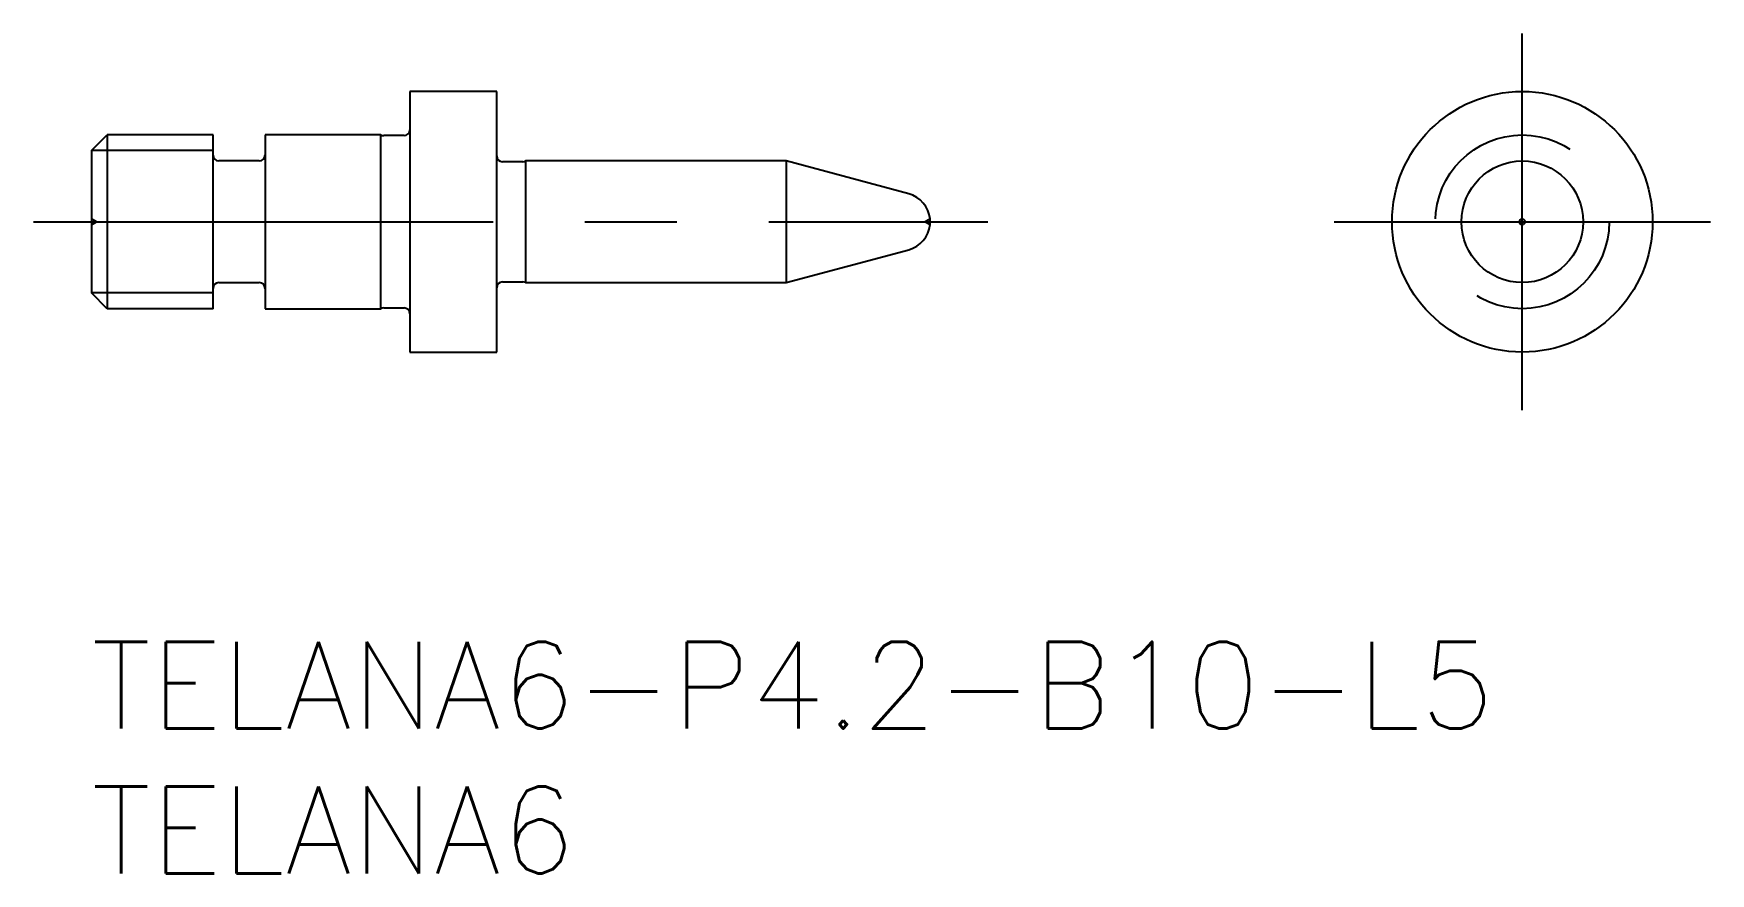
# Model space of a CAD drawing. Extents: x -2 to 55.9, y -8 to 21.
import ezdxf

# ---------------------------------------------------------------- set-up
doc = ezdxf.new("R2010")
doc.units = 0
doc.header["$LTSCALE"] = 0.5
doc.linetypes.add('CENTER', pattern=[50.8, 31.75, -6.35, 6.35, -6.35])
doc.linetypes.add('DASHED', pattern=[19.05, 12.7, -6.35])
for name, color, linetype in [('MSM_CENTER', 1, 'CENTER'), ('MSM_CONTINUOUS', 7, 'CONTINUOUS'), ('MSM_DASHED', 4, 'DASHED'), ('MSM_NARROW', 5, 'CONTINUOUS'), ('MSM_PART_NUMBER', 7, 'CONTINUOUS')]:
    doc.layers.add(name, color=color, linetype=linetype)
doc.styles.get("Standard").update_dxf_attribs({"font": 'txt.shx', "height": 0.5, "bigfont": 'bigfont.shx'})

# ---------------------------------------------------------------- blocks, each defined once
blk = doc.blocks.new('*U19')
at = {"layer": 'MSM_PART_NUMBER'}
blk.add_text('TELANA6-P4.2-B10-L5', height=3, dxfattribs=at).set_placement((0, -3))
blk = doc.blocks.new('*U20')
at = {"layer": 'MSM_PART_NUMBER'}
blk.add_text('TELANA6', height=3, dxfattribs=at).set_placement((0, -8))

msp = doc.modelspace()

# ---------------------------------------------------------------- linework, layer by layer
at = {"layer": 'MSM_CENTER'}
for p, q in [((49.431, 8), (49.431, 21)), ((-2, 14.5), (30.969, 14.5)), ((42.931, 14.5), (55.931, 14.5))]:
    msp.add_line(p, q, dxfattribs=at)
at = {"layer": 'MSM_CONTINUOUS'}
for p, q in [((14, 19), (11, 19)), ((11, 19), (11, 10)), ((14, 10), (14, 19)), ((0, 16.958), (0.542, 17.5)), ((4.2, 17.5), (0.542, 17.5)), ((0.542, 17.5), (0.542, 11.5)), ((4.2, 11.5), (4.2, 17.5)), ((10, 17.5), (6, 17.5)), ((6, 17.5), (6, 11.5)), ((10, 11.5), (10, 17.5)), ((10.8, 17.475), (10.097, 17.475)), ((0, 16.958), (0, 12.042)), ((5.8, 16.6), (4.4, 16.6)), ((14.903, 16.575), (14.2, 16.575)), ((24, 16.6), (15, 16.6)), ((15, 16.6), (15, 12.4)), ((28.232, 15.466), (24, 16.6)), ((24, 16.6), (24, 12.4)), ((28.969, 14.403), (28.969, 14.597)), ((24, 12.4), (28.232, 13.534)), ((4.4, 12.4), (5.8, 12.4)), ((14.2, 12.425), (14.903, 12.425)), ((15, 12.4), (24, 12.4)), ((0.542, 11.5), (0, 12.042)), ((4.2, 11.5), (0.542, 11.5)), ((6, 11.5), (10, 11.5)), ((10.097, 11.525), (10.8, 11.525)), ((11, 10), (14, 10))]:
    msp.add_line(p, q, dxfattribs=at)
for radius in [4.5, 2.1, 0.097]:
    msp.add_circle((49.431, 14.5), radius, dxfattribs=at)
for centre, radius, start, end in [((10.097, 17.675), 0.2, 241.04498, 270), ((10.8, 17.675), 0.2, 270, 0), ((4.4, 16.8), 0.2, 180, 270), ((5.8, 16.8), 0.2, 270, 0), ((14.2, 16.775), 0.2, 180, 270), ((14.903, 16.775), 0.2, 270, 298.95502), ((27.974, 14.5), 1, 5.56908, 75), ((27.974, 14.5), 1, 285, 354.43092), ((4.4, 12.2), 0.2, 90, 180), ((5.8, 12.2), 0.2, 0, 90), ((14.2, 12.225), 0.2, 90, 180), ((14.903, 12.225), 0.2, 61.04498, 90), ((10.097, 11.325), 0.2, 90, 118.95502), ((10.8, 11.325), 0.2, 0, 90)]:
    msp.add_arc(centre, radius, start, end, dxfattribs=at)
at = {"layer": 'MSM_DASHED'}
for p, q in [((0.173, 14.5), (0, 14.6)), ((0, 14.4), (0.173, 14.5)), ((28.969, 14.597), (28.801, 14.5)), ((28.801, 14.5), (28.969, 14.403))]:
    msp.add_line(p, q, dxfattribs=at)
msp.add_circle((49.431, 14.5), 3, dxfattribs=at)
at = {"layer": 'MSM_NARROW'}
for p, q in [((4.2, 16.958), (0, 16.958)), ((4.2, 12.042), (0, 12.042))]:
    msp.add_line(p, q, dxfattribs=at)

# ---------------------------------------------------------------- block references
at = {"layer": 'MSM_CONTINUOUS'}
for name in ['*U19', '*U20']:
    msp.add_blockref(name, (0, 0), dxfattribs=at)

doc.saveas('drawing.dxf')
